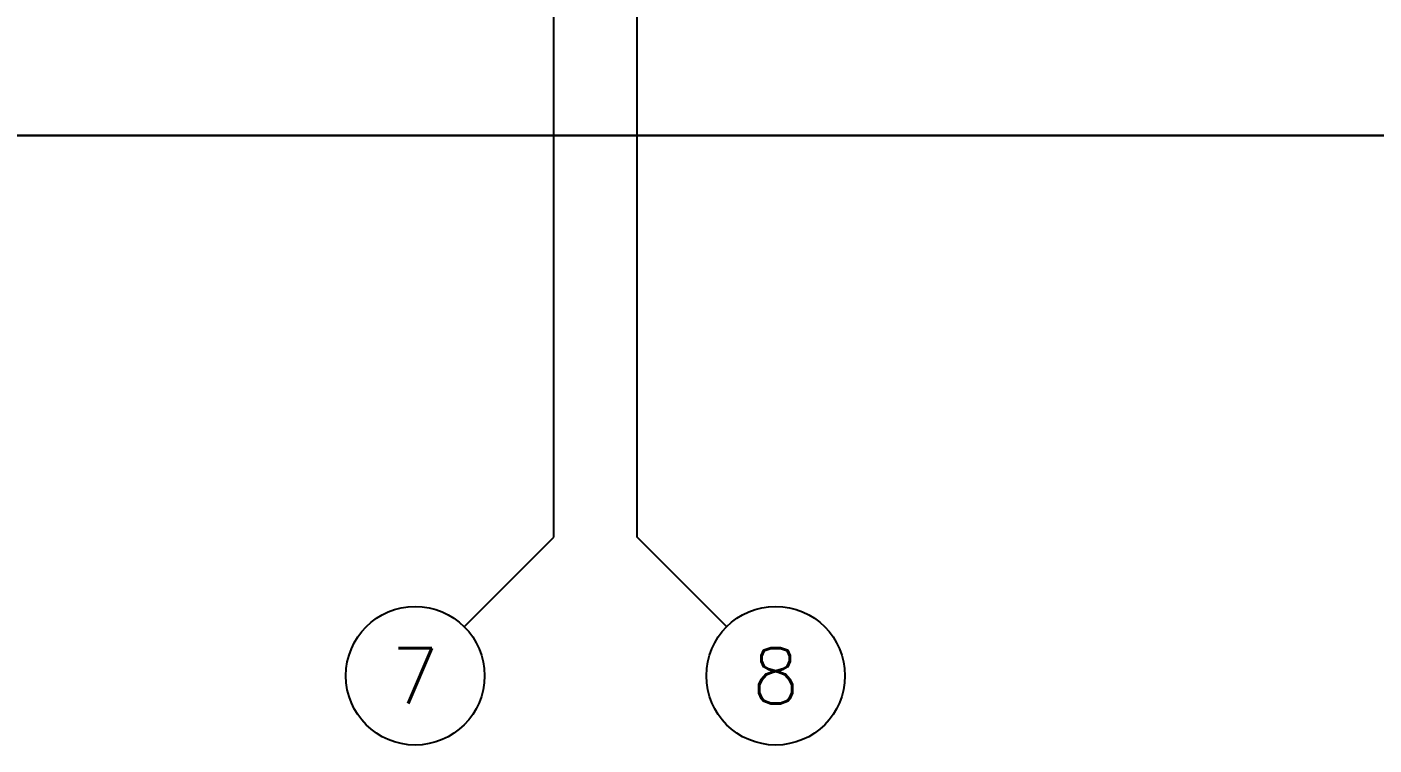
# Model space of a CAD drawing. Extents: x 226317 to 226469, y 8188101 to 8188260.
# Drawn here: x 226386.442 to 226391.3, y 8188229.461 to 8188232.051 of the extents above; entities that cross this region are included whole.
import ezdxf
from ezdxf.enums import TextEntityAlignment as Align

# ---------------------------------------------------------------- set-up
doc = ezdxf.new("R2010")
doc.units = 0
doc.header["$LTSCALE"] = 15
for name, pattern in [('HIDDEN2', [0.1875, 0.125, -0.0625]), ('PHANTOM', [2.5, 1.25, -0.25, 0.25, -0.25, 0.25, -0.25]), ('PHANTOM2', [1.25, 0.625, -0.125, 0.125, -0.125, 0.125, -0.125])]:
    doc.linetypes.add(name, pattern=pattern)
doc.layers.add('A-EJES', color=250, linetype='PHANTOM')
doc.layers.add('A-PROYECCIONES', color=250, linetype='HIDDEN2')
doc.layers.add('A-MUROS', color=252, linetype='Continuous', lineweight=30)
doc.styles.add('ROMANS', font='romans.shx', dxfattribs={"width": 0.8})

# ---------------------------------------------------------------- blocks, each defined once
blk = doc.blocks.new('EJES 1P')
at = {"layer": 'A-EJES', "linetype": 'PHANTOM2'}
for p, q in [((40.9511, -18.2214), (41.2743, -17.8982)), ((41.8976, -18.2214), (41.5743, -17.8982))]:
    blk.add_line(p, q, dxfattribs=at)
for points in [[(41.2743, -17.8982), (41.2743, -12.2918)], [(41.5743, -17.8982), (41.5743, -12.2918)]]:
    blk.add_lwpolyline(points, dxfattribs=at)
at = {"layer": 'A-EJES', "linetype": 'Continuous'}
for centre in [(40.7743, -18.3982), (42.0743, -18.3982)]:
    blk.add_circle(centre, 0.25, dxfattribs=at)
at = {"layer": 'A-EJES', "linetype": 'Continuous', "style": 'ROMANS'}
for s, p in [('7', (40.7743, -18.3982)), ('8', (42.0743, -18.3982))]:
    blk.add_text(s, height=0.2, dxfattribs=at).set_placement(p, align=Align.MIDDLE_CENTER)

msp = doc.modelspace()

# ---------------------------------------------------------------- linework, layer by layer
at = {"layer": 'A-MUROS'}
msp.add_lwpolyline([(226396.0275, 8188248.3096), (226391.6515, 8188248.3096), (226391.6521, 8188243.31), (226388.7671, 8188243.3096), (226388.7671, 8188243.6096), (226388.2171, 8188243.6096), (226388.2171, 8188243.3098), (226381.2571, 8188243.3096), (226381.2571, 8188243.6096), (226381.0071, 8188243.6096), (226381.0071, 8188243.3096), (226376.6371, 8188243.3096), (226376.6371, 8188231.6596), (226404.4271, 8188231.66), (226404.4271, 8188243.31), (226403.1871, 8188243.31), (226403.1871, 8188243.61), (226402.9371, 8188243.6096), (226402.9371, 8188243.31), (226396.0271, 8188243.3096)], close=True, dxfattribs=at)

# ---------------------------------------------------------------- block references
at = {"layer": 'A-PROYECCIONES'}
msp.add_blockref('EJES 1P', (226347.0678, 8188248.1096), dxfattribs=at)

doc.saveas('drawing.dxf')
